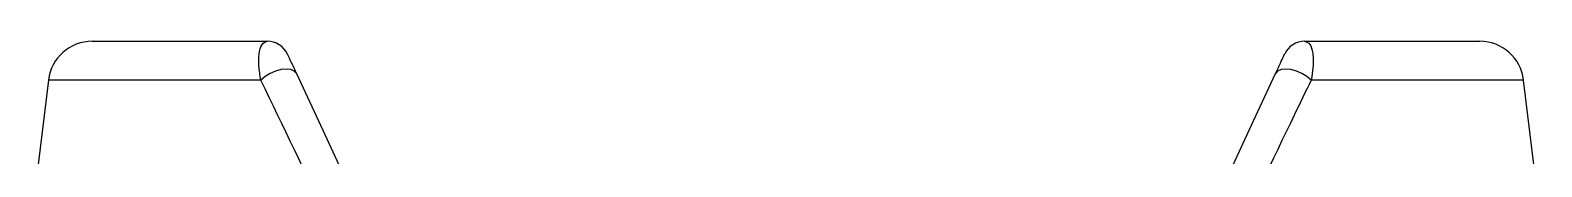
# Model space of a CAD drawing. Extents: x 17.3 to 113.1, y 4.8 to 84.5.
# Drawn here: x 51.9 to 56.019, y 79.119 to 79.43 of the extents above; entities that cross this region are included whole.
import ezdxf

# ---------------------------------------------------------------- set-up
doc = ezdxf.new("R2010")
doc.units = 0
doc.header["$MEASUREMENT"] = 0
doc.layers.add('OBJECT', color=7, linetype='CONTINUOUS')

msp = doc.modelspace()

# ---------------------------------------------------------------- linework, layer by layer
at = {"layer": 'OBJECT'}
for p, q in [((52.069, 79.43), (52.5465, 79.43)), ((55.373, 79.43), (55.8505, 79.43)), ((51.9499, 79.3246), (51.9002, 78.9203)), ((52.5287, 79.3246), (51.9499, 79.3246)), ((55.9696, 79.3246), (55.3908, 79.3246)), ((56.0192, 78.9203), (55.9696, 79.3246))]:
    msp.add_line(p, q, dxfattribs=at)
at = {"layer": 'OBJECT', "flags": 128}
for points in [[(52.6254, 79.3427), (52.6199, 79.3492), (52.6107, 79.3533), (52.5985, 79.3547), (52.5843, 79.3533), (52.569, 79.3492), (52.5539, 79.3427), (52.5401, 79.3343), (52.5287, 79.3246)], [(52.6254, 79.3427), (52.6974, 79.1884), (52.774, 79.024), (52.8552, 78.8499), (52.9408, 78.6664), (53.0305, 78.4741), (53.1241, 78.2733), (53.2214, 78.0646)], [(54.6981, 78.0646), (54.7954, 78.2733), (54.889, 78.4741), (54.9787, 78.6664), (55.0642, 78.8499), (55.1454, 79.024), (55.2221, 79.1884), (55.294, 79.3427)], [(55.3908, 79.3246), (55.3793, 79.3343), (55.3655, 79.3427), (55.3504, 79.3492), (55.3352, 79.3533), (55.3209, 79.3547), (55.3087, 79.3533), (55.2995, 79.3492), (55.294, 79.3427)]]:
    msp.add_lwpolyline(points, dxfattribs=at)
at = {"layer": 'OBJECT'}
for centre, radius, start, end in [((52.069, 79.31), 0.12, 90, 173), ((52.5465, 79.37), 0.06, 25, 90), ((55.373, 79.37), 0.06, 90, 155), ((55.8505, 79.31), 0.12, 7, 90)]:
    msp.add_arc(centre, radius, start, end, dxfattribs=at)
for points, knots in [([(52.5287, 79.3246), (52.5265, 79.338), (52.5221, 79.3651), (52.5232, 79.3981), (52.53, 79.4241), (52.5408, 79.428), (52.5465, 79.43)], [0, 0, 0, 0, 0.223098, 0.450964, 0.711814, 1, 1, 1, 1]), ([(55.373, 79.43), (55.3781, 79.4283), (55.3886, 79.4249), (55.3964, 79.3992), (55.3974, 79.3646), (55.3927, 79.3361), (55.3908, 79.3246)], [0, 0, 0, 0, 0.261321, 0.527902, 0.808326, 1, 1, 1, 1]), ([(52.6009, 79.3953), (52.6016, 79.3938), (52.603, 79.3907), (52.6118, 79.372), (52.6213, 79.3516), (52.6254, 79.3427)], [0, 0, 0, 0, 0.351631, 0.714779, 1, 1, 1, 1]), ([(55.294, 79.3427), (55.2975, 79.3501), (55.306, 79.3683), (55.3145, 79.3867), (55.3183, 79.3948), (55.3185, 79.3953), (55.3186, 79.3953)], [0, 0, 0, 0, 0.230481, 0.56858, 0.916913, 1, 1, 1, 1]), ([(53.1779, 77.9773), (53.1695, 77.9949), (53.1444, 78.0471), (53.0529, 78.2373), (52.905, 78.5446), (52.7116, 78.9459), (52.5896, 79.1984), (52.5287, 79.3246)], [0, 0, 0, 0, 0.037504, 0.11146, 0.407416, 0.703808, 1, 1, 1, 1]), ([(55.3908, 79.3246), (55.3758, 79.2935), (55.3006, 79.138), (55.1611, 78.8489), (54.9699, 78.4522), (54.84, 78.182), (54.7748, 78.0466)], [0, 0, 0, 0, 0.077798, 0.389331, 0.69397, 1, 1, 1, 1])]:
    msp.add_open_spline(points, degree=3, knots=knots, dxfattribs=at)

doc.saveas('drawing.dxf')
